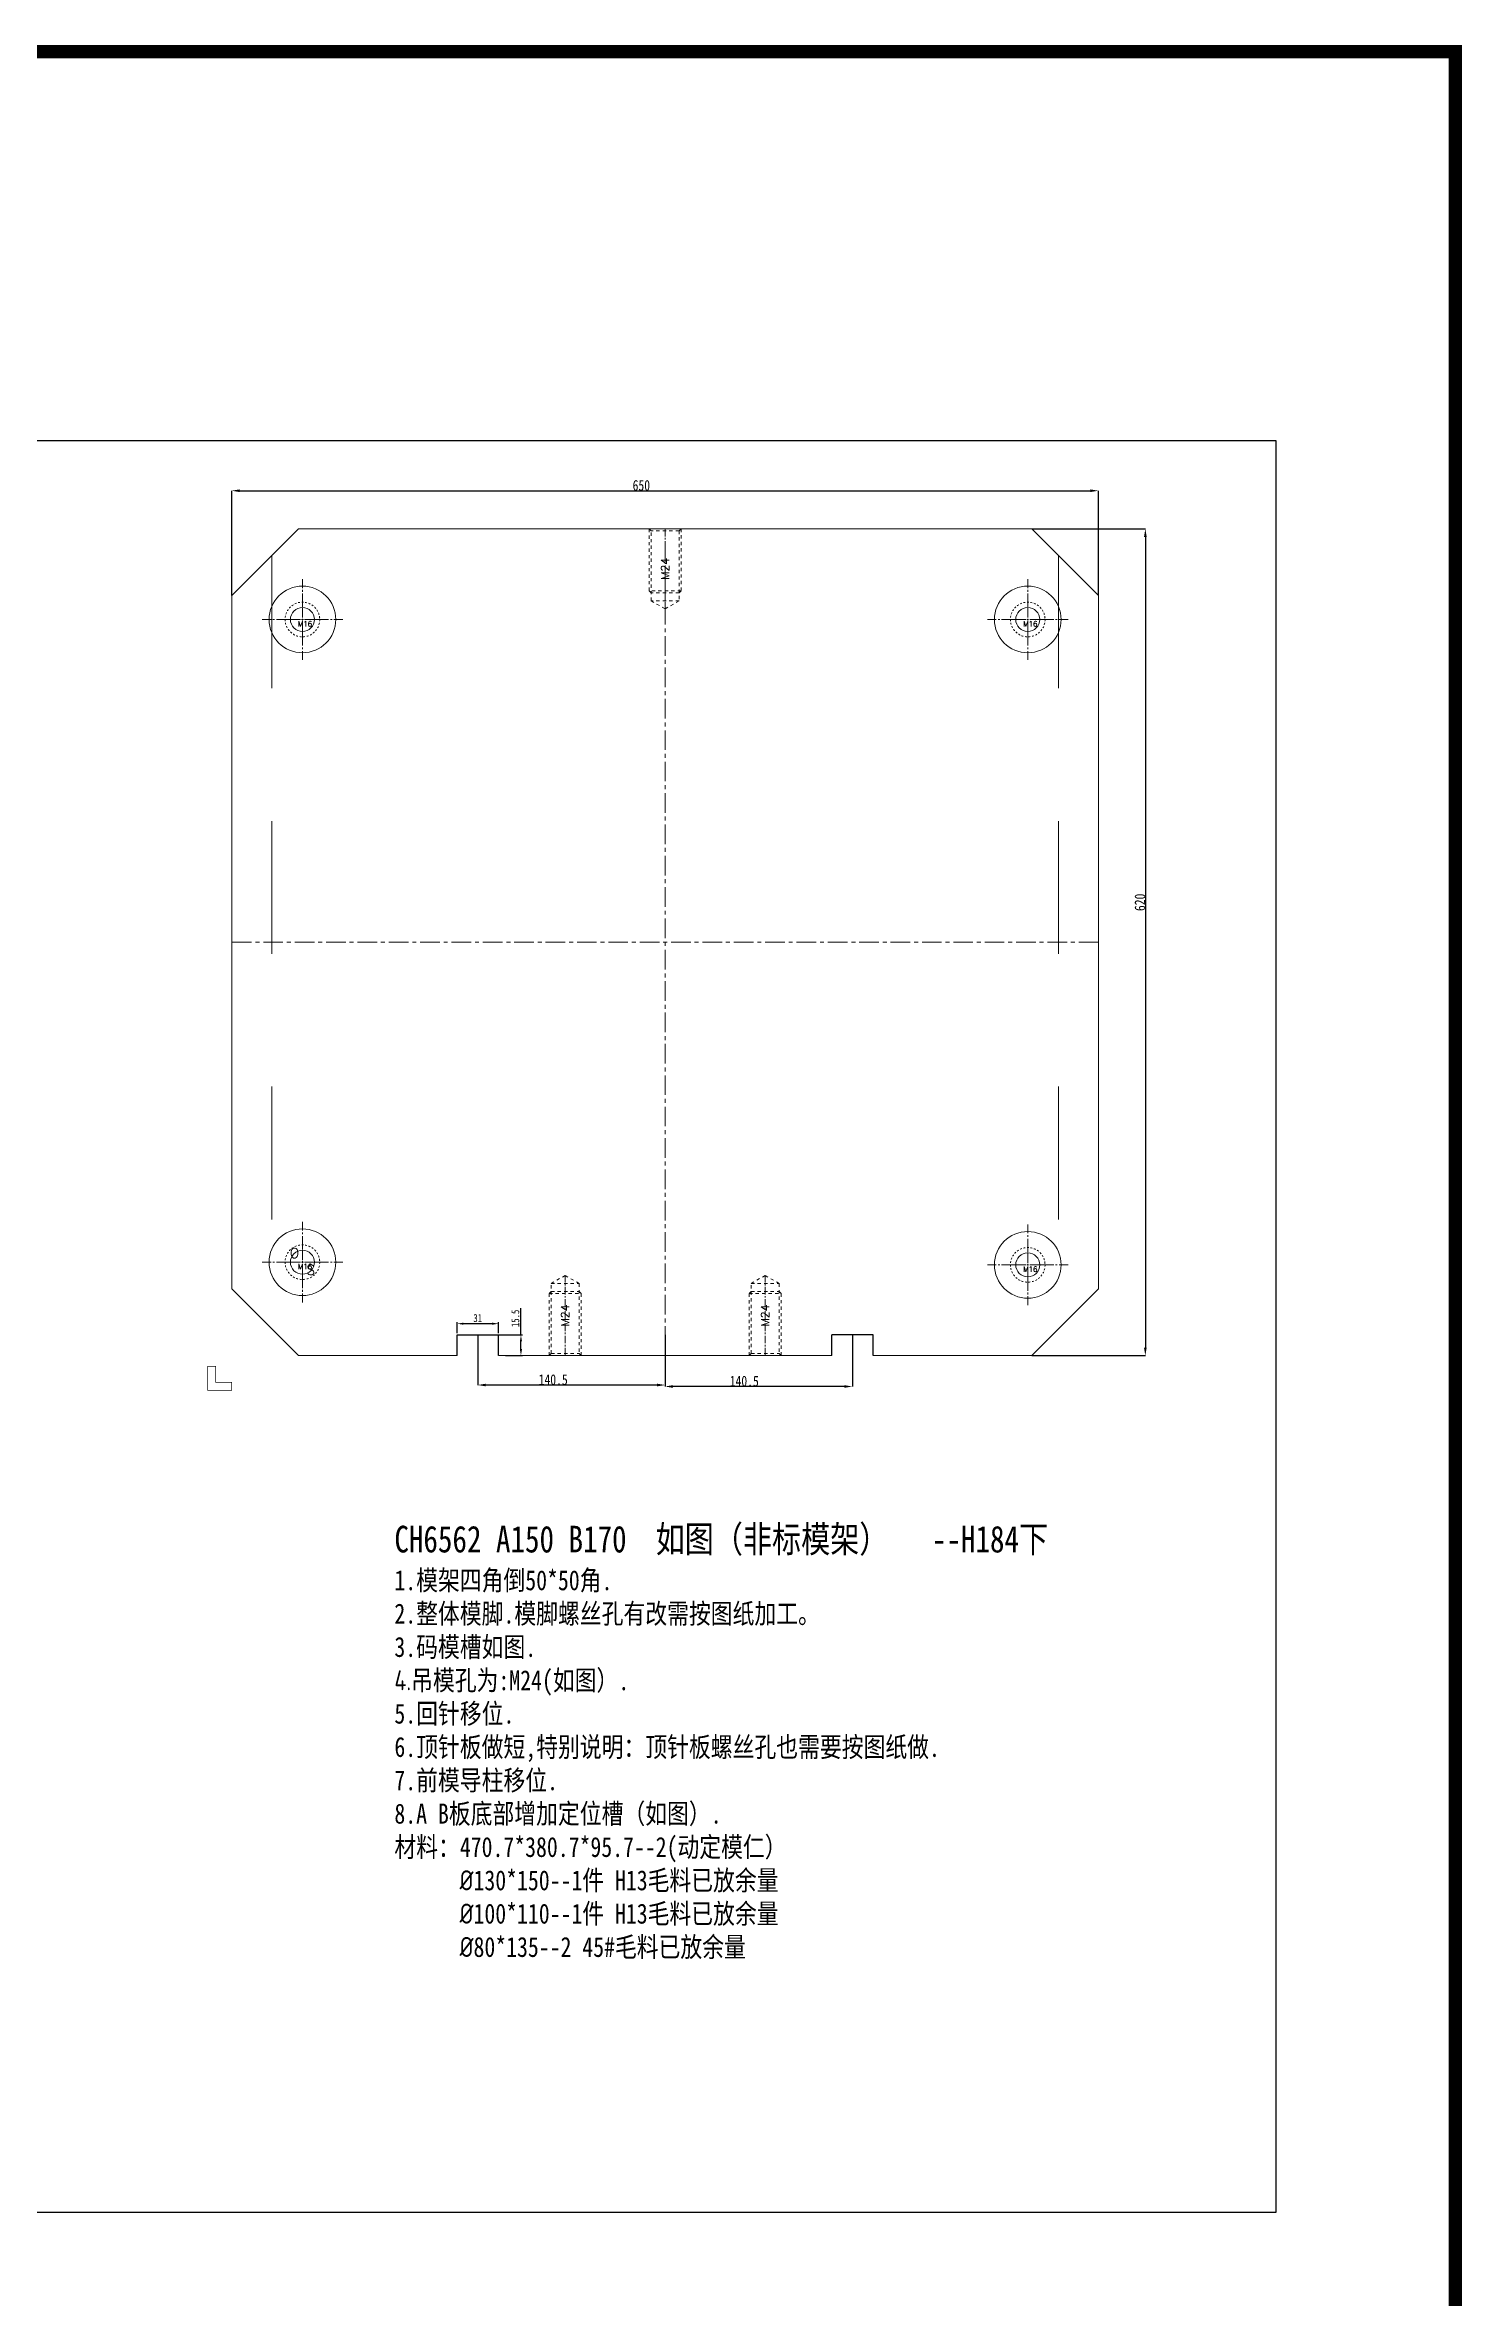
# Model space of a CAD drawing. Header units: millimetres. Extents: x 1572 to 4063, y -10865 to -3081.
# Drawn here: x 3001 to 4063, y -4770 to -3081 of the extents above; entities that cross this region are included whole.
import ezdxf
from ezdxf.enums import TextEntityAlignment as Align

# ---------------------------------------------------------------- set-up
doc = ezdxf.new("R2010")
doc.units = ezdxf.units.MM
doc.header["$LTSCALE"] = 16.335
doc.header["$PDMODE"] = 3
doc.header["$PDSIZE"] = 0.3125
doc.linetypes.add('CENTER', pattern=[0.6, 0.375, -0.075, 0.075, -0.075])
doc.linetypes.add('HIDDEN', pattern=[0.2, 0.1, -0.1])
doc.layers.get('0').update_dxf_attribs({"linetype": 'CONTINUOUS'})
doc.layers.get('Defpoints').update_dxf_attribs({"linetype": 'CONTINUOUS'})
for name, color, linetype, lineweight in [('dim', 82, 'CONTINUOUS', 9), ('moldbase', 7, 'CONTINUOUS', 20), ('screw', 33, 'CONTINUOUS', 13)]:
    doc.layers.add(name, color=color, linetype=linetype, lineweight=lineweight)
doc.styles.add('ROMANC', font='romanc.shx', dxfattribs={"bigfont": 'gbcbig.shx'})
doc.styles.get("Standard").update_dxf_attribs({"font": 'txt', "width": 0.8})
doc.styles.add('TXT', font='txt.shx', dxfattribs={"bigfont": 'gbcbig.shx'})
doc.dimstyles.new('ISO-25', dxfattribs={"dimtxt": 8, "dimasz": 6, "dimexe": 0, "dimexo": 0, "dimgap": 0, "dimtad": 1, "dimdsep": 46, "dimtxsty": 'Standard', "dimcen": 0, "dimclrd": 4, "dimclre": 4, "dimclrt": 6, "dimazin": 0, "dimtfac": 1, "dimtofl": 0, "dimtmove": 0, "dimatfit": 3, "dimfxl": 0, "dimarcsym": 0})

# ---------------------------------------------------------------- blocks, each defined once
blk = doc.blocks.new('screw_m16_i')
at = {"layer": 'screw', "color": 1, "linetype": 'CENTER', "ltscale": 0.808571}
for p, q in [((-14.3, 0), (14.3, 0)), ((0, -14.3), (0, 14.3))]:
    blk.add_line(p, q, dxfattribs=at)
at = {"layer": 'screw', "color": 8, "linetype": 'HIDDEN', "ltscale": 0.808571}
blk.add_circle((0, 0), 13, dxfattribs=at)
at = {"layer": 'screw'}
blk.add_circle((0, 0), 9, dxfattribs=at)
at = {"layer": 'screw', "color": 6, "style": 'TXT'}
blk.add_text('M16', height=3.9, dxfattribs=at).set_placement((-3.38, -5.2))
blk = doc.blocks.new('*D399')
at = {"color": 4, "lineweight": -2, "transparency": 16777216}
for p, q in [((3140.7, -3493.6), (3140.7, -3415)), ((3146.7, -3415), (3784.7, -3415)), ((3790.7, -3493.6), (3790.7, -3415))]:
    blk.add_line(p, q, dxfattribs=at)
at = {"color": 4, "transparency": 16777216}
for points in [[(3146.7, -3414), (3146.7, -3416), (3140.7, -3415)], [(3784.7, -3414), (3784.7, -3416), (3790.7, -3415)]]:
    blk.add_solid(points, dxfattribs=at)
at = {"layer": 'Defpoints', "color": 0, "transparency": 16777216}
for p in [(3790.7, -3415), (3140.7, -3493.6), (3790.7, -3493.6)]:
    blk.add_point(p, dxfattribs=at)
at = {"color": 6, "transparency": 16777216, "insert": (3447.9, -3411), "char_height": 8, "attachment_point": 5}
blk.add_mtext('650', dxfattribs=at)
blk = doc.blocks.new('*D400')
at = {"color": 4, "lineweight": -2, "transparency": 16777216}
for p, q in [((3740.7, -3443.6), (3825.9, -3443.6)), ((3825.9, -3449.6), (3825.9, -4057.6)), ((3740.7, -4063.6), (3825.9, -4063.6))]:
    blk.add_line(p, q, dxfattribs=at)
at = {"color": 4, "transparency": 16777216}
for points in [[(3824.9, -3449.6), (3826.9, -3449.6), (3825.9, -3443.6)], [(3824.9, -4057.6), (3826.9, -4057.6), (3825.9, -4063.6)]]:
    blk.add_solid(points, dxfattribs=at)
at = {"layer": 'Defpoints', "color": 0, "transparency": 16777216}
for p in [(3740.7, -3443.6), (3740.7, -4063.6), (3825.9, -4063.6)]:
    blk.add_point(p, dxfattribs=at)
at = {"color": 6, "transparency": 16777216, "insert": (3821.9, -3723.7), "char_height": 8, "attachment_point": 5, "rotation": 90}
blk.add_mtext('620', dxfattribs=at)
blk = doc.blocks.new('*D391')
at = {"layer": 'Defpoints', "color": 0, "transparency": 16777216}
for p in [(3309.7, -4039.7), (3309.7, -4048.1), (3340.7, -4048.1)]:
    blk.add_point(p, dxfattribs=at)
at = {"layer": 'dim', "color": 4, "lineweight": -2, "transparency": 16777216}
for p, q in [((3309.7, -4046.9), (3309.7, -4038.5)), ((3335.9, -4039.7), (3314.5, -4039.7)), ((3340.7, -4046.9), (3340.7, -4038.5))]:
    blk.add_line(p, q, dxfattribs=at)
at = {"layer": 'dim', "color": 4, "transparency": 16777216}
for points in [[(3314.5, -4038.9), (3314.5, -4040.5), (3309.7, -4039.7)], [(3335.9, -4038.9), (3335.9, -4040.5), (3340.7, -4039.7)]]:
    blk.add_solid(points, dxfattribs=at)
at = {"layer": 'dim', "color": 6, "transparency": 16777216, "insert": (3325.2, -4035.5), "char_height": 6, "attachment_point": 5}
blk.add_mtext('31', dxfattribs=at)
blk = doc.blocks.new('*D392')
at = {"layer": 'Defpoints', "color": 0, "transparency": 16777216}
for p in [(3338.8, -4048.1), (3344.7, -4063.6), (3357.6, -4063.6)]:
    blk.add_point(p, dxfattribs=at)
at = {"layer": 'dim', "color": 4, "lineweight": -2, "transparency": 16777216}
for p, q in [((3357.6, -4048.1), (3357.6, -4028.1)), ((3340, -4048.1), (3358.8, -4048.1)), ((3357.6, -4058.8), (3357.6, -4052.9)), ((3345.9, -4063.6), (3358.8, -4063.6))]:
    blk.add_line(p, q, dxfattribs=at)
at = {"layer": 'dim', "color": 4, "transparency": 16777216}
for points in [[(3356.8, -4052.9), (3358.4, -4052.9), (3357.6, -4048.1)], [(3356.8, -4058.8), (3358.4, -4058.8), (3357.6, -4063.6)]]:
    blk.add_solid(points, dxfattribs=at)
at = {"layer": 'dim', "color": 6, "transparency": 16777216, "insert": (3353.4, -4035.7), "char_height": 6, "attachment_point": 5, "rotation": 90}
blk.add_mtext('15.5', dxfattribs=at)
blk = doc.blocks.new('*D393')
at = {"color": 4, "lineweight": -2, "transparency": 16777216}
for p, q in [((3465.7, -4048.1), (3465.7, -4086.8)), ((3606.2, -4048.1), (3606.2, -4086.8)), ((3600.2, -4086.8), (3471.7, -4086.8))]:
    blk.add_line(p, q, dxfattribs=at)
at = {"color": 4, "transparency": 16777216}
for points in [[(3471.7, -4085.8), (3471.7, -4087.8), (3465.7, -4086.8)], [(3600.2, -4085.8), (3600.2, -4087.8), (3606.2, -4086.8)]]:
    blk.add_solid(points, dxfattribs=at)
at = {"layer": 'Defpoints', "color": 0, "transparency": 16777216}
for p in [(3465.7, -4048.1), (3606.2, -4048.1), (3465.7, -4086.8)]:
    blk.add_point(p, dxfattribs=at)
at = {"color": 6, "transparency": 16777216, "insert": (3525.1, -4082.8), "char_height": 8, "attachment_point": 5}
blk.add_mtext('140.5', dxfattribs=at)
blk = doc.blocks.new('*D394')
at = {"color": 4, "lineweight": -2, "transparency": 16777216}
for p, q in [((3325.2, -4048.1), (3325.2, -4085.7)), ((3465.7, -4048.1), (3465.7, -4085.7)), ((3459.7, -4085.7), (3331.2, -4085.7))]:
    blk.add_line(p, q, dxfattribs=at)
at = {"color": 4, "transparency": 16777216}
for points in [[(3331.2, -4084.7), (3331.2, -4086.7), (3325.2, -4085.7)], [(3459.7, -4084.7), (3459.7, -4086.7), (3465.7, -4085.7)]]:
    blk.add_solid(points, dxfattribs=at)
at = {"layer": 'Defpoints', "color": 0, "transparency": 16777216}
for p in [(3325.2, -4048.1), (3465.7, -4048.1), (3325.2, -4085.7)]:
    blk.add_point(p, dxfattribs=at)
at = {"color": 6, "transparency": 16777216, "insert": (3381.8, -4081.7), "char_height": 8, "attachment_point": 5}
blk.add_mtext('140.5', dxfattribs=at)

msp = doc.modelspace()

# ---------------------------------------------------------------- linework, layer by layer
for p, q in [((3309.706, -4063.566), (3309.706, -4048.066)), ((3309.706, -4048.066), (3340.706, -4048.066)), ((3340.706, -4063.566), (3340.706, -4048.066)), ((3590.706, -4063.566), (3590.706, -4048.066)), ((3621.706, -4048.066), (3590.706, -4048.066)), ((3621.706, -4063.566), (3621.706, -4048.066))]:
    msp.add_line(p, q)
at = {"const_width": 10}
msp.add_lwpolyline([(1576.796, -3085.753), (4058.351, -3085.753), (4058.351, -10859.72), (1576.796, -10859.72)], close=True, dxfattribs=at)
msp.add_lwpolyline([(2151.146, -3377.37), (3923.734, -3377.37), (3923.734, -4706.337), (2151.146, -4706.337)], close=True)
at = {"layer": 'moldbase'}
for p, q in [((3190.706, -3443.566), (3140.706, -3493.566)), ((3740.706, -3443.566), (3190.706, -3443.566)), ((3790.706, -3493.566), (3740.706, -3443.566)), ((3140.706, -3493.566), (3140.706, -4013.566)), ((3790.706, -3493.566), (3790.706, -4013.566)), ((3190.706, -4063.566), (3140.706, -4013.566)), ((3740.706, -4063.566), (3790.706, -4013.566)), ((3309.706, -4063.566), (3190.706, -4063.566)), ((3590.706, -4063.566), (3340.706, -4063.566)), ((3740.706, -4063.566), (3621.706, -4063.566))]:
    msp.add_line(p, q, dxfattribs=at)
at = {"layer": 'moldbase', "color": 8, "linetype": 'HIDDEN', "ltscale": 60.96}
for p, q in [((3170.706, -3463.566), (3170.706, -4043.566)), ((3760.706, -3463.566), (3760.706, -4043.566))]:
    msp.add_line(p, q, dxfattribs=at)
at = {"layer": 'moldbase', "color": 1, "linetype": 'CENTER', "ltscale": 2.4}
for p, q in [((3465.706, -3453.566), (3465.706, -4053.566)), ((3790.706, -3753.566), (3140.706, -3753.566))]:
    msp.add_line(p, q, dxfattribs=at)
at = {"layer": 'moldbase', "color": 1, "linetype": 'CENTER', "ltscale": 1.1}
for p, q in [((3193.706, -3481.316), (3193.706, -3541.816)), ((3737.706, -3481.316), (3737.706, -3541.816)), ((3163.456, -3511.566), (3223.956, -3511.566)), ((3767.956, -3511.566), (3707.456, -3511.566)), ((3193.706, -4023.816), (3193.706, -3963.316)), ((3737.706, -4025.816), (3737.706, -3965.316)), ((3163.456, -3993.566), (3223.956, -3993.566)), ((3767.956, -3995.566), (3707.456, -3995.566))]:
    msp.add_line(p, q, dxfattribs=at)
at = {"layer": 'moldbase', "const_width": 0.5}
msp.add_lwpolyline([(3140.706, -4083.566), (3128.706, -4083.566), (3128.706, -4071.566), (3122.706, -4071.566), (3122.706, -4089.566), (3140.706, -4089.566), (3140.706, -4083.566)], dxfattribs=at)
at = {"layer": 'moldbase'}
for centre in [(3193.706, -3511.566), (3737.706, -3511.566), (3193.706, -3993.566), (3737.706, -3995.566)]:
    msp.add_circle(centre, 25, dxfattribs=at)
at = {"layer": 'screw', "color": 92, "linetype": 'HIDDEN', "ltscale": 1.492746}
for p, q in [((3453.706, -3490.066), (3453.706, -3443.566)), ((3477.706, -3443.566), (3477.706, -3490.066)), ((3455.206, -3491.566), (3453.706, -3490.066)), ((3477.706, -3490.066), (3453.706, -3490.066)), ((3476.206, -3491.566), (3455.206, -3491.566)), ((3477.706, -3490.066), (3476.206, -3491.566)), ((3378.706, -4017.066), (3380.206, -4015.566)), ((3378.706, -4063.566), (3378.706, -4017.066)), ((3378.706, -4017.066), (3402.706, -4017.066)), ((3380.206, -4015.566), (3401.206, -4015.566)), ((3401.206, -4015.566), (3402.706, -4017.066)), ((3402.706, -4017.066), (3402.706, -4063.566)), ((3528.706, -4017.066), (3530.206, -4015.566)), ((3528.706, -4063.566), (3528.706, -4017.066)), ((3528.706, -4017.066), (3552.706, -4017.066)), ((3530.206, -4015.566), (3551.206, -4015.566)), ((3551.206, -4015.566), (3552.706, -4017.066)), ((3552.706, -4017.066), (3552.706, -4063.566))]:
    msp.add_line(p, q, dxfattribs=at)
at = {"layer": 'screw', "color": 8, "linetype": 'HIDDEN', "ltscale": 1.492746}
for p, q in [((3455.206, -3445.066), (3453.706, -3443.566)), ((3476.206, -3445.066), (3455.206, -3445.066)), ((3455.206, -3497.566), (3455.206, -3445.066)), ((3477.706, -3443.566), (3476.206, -3445.066)), ((3476.206, -3445.066), (3476.206, -3497.566)), ((3465.706, -3503.628), (3455.206, -3497.566)), ((3476.206, -3497.566), (3455.206, -3497.566)), ((3476.206, -3497.566), (3465.706, -3503.628)), ((3380.206, -4009.566), (3390.706, -4003.504)), ((3390.706, -4003.504), (3401.206, -4009.566)), ((3530.206, -4009.566), (3540.706, -4003.504)), ((3540.706, -4003.504), (3551.206, -4009.566)), ((3380.206, -4062.066), (3380.206, -4009.566)), ((3380.206, -4009.566), (3401.206, -4009.566)), ((3401.206, -4009.566), (3401.206, -4062.066)), ((3530.206, -4062.066), (3530.206, -4009.566)), ((3530.206, -4009.566), (3551.206, -4009.566)), ((3551.206, -4009.566), (3551.206, -4062.066)), ((3378.706, -4063.566), (3380.206, -4062.066)), ((3380.206, -4062.066), (3401.206, -4062.066)), ((3401.206, -4062.066), (3402.706, -4063.566)), ((3528.706, -4063.566), (3530.206, -4062.066)), ((3530.206, -4062.066), (3551.206, -4062.066)), ((3551.206, -4062.066), (3552.706, -4063.566))]:
    msp.add_line(p, q, dxfattribs=at)
at = {"layer": 'screw', "color": 1, "linetype": 'CENTER', "ltscale": 0.932966}
for p, q in [((3465.706, -3443.566), (3465.706, -3503.628)), ((3390.706, -4063.566), (3390.706, -4003.504)), ((3540.706, -4063.566), (3540.706, -4003.504))]:
    msp.add_line(p, q, dxfattribs=at)

# ---------------------------------------------------------------- block references
at = {"layer": 'screw'}
for p in [(3193.706, -3511.566), (3737.706, -3511.566), (3193.706, -3993.566), (3737.706, -3995.566)]:
    msp.add_blockref('screw_m16_i', p, dxfattribs=at)

# ---------------------------------------------------------------- texts
at = {"insert": (3262.688, -4157.916), "char_height": 20, "width": 564.27245, "attachment_point": 1}
msp.add_mtext('{\\fSimSun|b0|i0|c134|p2;\\C2;\\P\\C256;CH6562 A150 B170  如图（非标模架）   --H184下 \\P\\H0.75x;\\C1;1.模架四角倒50*50角.\\P2.整体模脚.模脚螺丝孔有改需按图纸加工。\\P3.码模槽如图.\\P\\fISOCPEUR|b0|i0|c0|p34;4.\\fSimSun|b0|i0|c134|p2;吊模孔为:M24(如图）.\\P5.回针移位.\\C256;\\P\\C1;6.顶针板做短,特别说明：顶针板螺丝孔也需要按图纸做.\\P7.前模导柱移位.\\P8.A B板底部增加定位槽（如图）.\\H1.333x;\\P\\H0.75x;\\C256;材料：\\C6;470.7*380.7*95.7--2(动定模仁）\\H0.9998x;\\C256;\\P      \\fISOCPEUR|b0|i0|c0|p34;%%C\\fSimSun|b0|i0|c134|p2;130*150--1件 H13毛料已放余量\\P      \\fISOCPEUR|b0|i0|c0|p34;%%C\\fSimSun|b0|i0|c134|p2;100*110--1件 H13毛料已放余量 \\P      \\fISOCPEUR|b0|i0|c0|p34;%%C\\fSimSun|b0|i0|c134|p2;80*135--2 45#毛料已放余量\\P\\H1.333x;\\P\\H0.75x;\\P      \\P      }', dxfattribs=at)
at = {"layer": 'moldbase', "style": 'ROMANC'}
for s, p in [('O', (3184.195, -3990.476)), ('S', (3196.796, -4003.076))]:
    msp.add_text(s, height=7.5, dxfattribs=at).set_placement(p)
at = {"layer": 'screw', "color": 6, "linetype": 'HIDDEN', "ltscale": 1.492746, "style": 'TXT'}
for p in [(3465.706, -3473.597), (3390.706, -4033.535), (3540.706, -4033.535)]:
    msp.add_text('M24', height=6, rotation=90, dxfattribs=at).set_placement(p, align=Align.MIDDLE)

# ---------------------------------------------------------------- dimensions: what is measured, and where the dimension line sits
for base, p1, p2, picture, middle in [((3790.706, -3415.04), (3140.706, -3493.566), (3790.706, -3493.566), '*D399', (3447.878, -3415.04)), ((3325.206, -4085.707), (3465.706, -4048.066), (3325.206, -4048.066), '*D394', (3381.765, -4085.707)), ((3465.706, -4086.779), (3606.206, -4048.066), (3465.706, -4048.066), '*D393', (3525.116, -4086.779))]:
    dim = msp.add_linear_dim(base=base, p1=p1, p2=p2, dimstyle='ISO-25')
    dim.commit()
    dim.dimension.update_dxf_attribs({"geometry": picture, "text_midpoint": middle, "dimtype": 160})
dim = msp.add_linear_dim(base=(3825.91, -4063.566), p1=(3740.706, -3443.566), p2=(3740.706, -4063.566), angle=90, dimstyle='ISO-25')
dim.commit()
dim.dimension.update_dxf_attribs({"geometry": '*D400', "text_midpoint": (3825.91, -3723.729), "dimtype": 160})
at = {"layer": 'dim'}
dim = msp.add_linear_dim(base=(3309.706, -4039.652), p1=(3340.706, -4048.066), p2=(3309.706, -4048.066), dimstyle='ISO-25', override={"dimtxt": 6, "dimasz": 4.8, "dimexe": 1.1994, "dimexo": 1.1994, "dimgap": 1.1994}, dxfattribs=at)
dim.commit()
dim.dimension.update_dxf_attribs({"geometry": '*D391', "text_midpoint": (3325.206, -4035.453)})
dim = msp.add_linear_dim(base=(3357.603, -4063.566), p1=(3338.795, -4048.066), p2=(3344.695, -4063.566), angle=90, dimstyle='ISO-25', override={"dimtxt": 6, "dimasz": 4.8, "dimexe": 1.1994, "dimexo": 1.1994, "dimgap": 1.1994}, dxfattribs=at)
dim.commit()
dim.dimension.update_dxf_attribs({"geometry": '*D392', "text_midpoint": (3357.603, -4035.666), "dimtype": 160})

doc.saveas('drawing.dxf')
